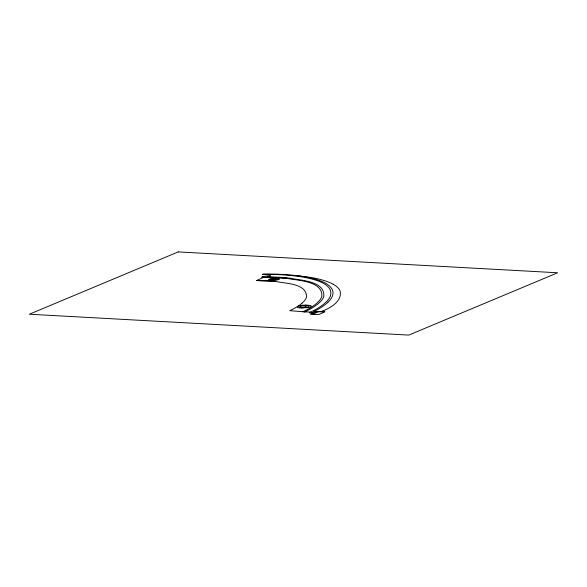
<?xml version="1.0" encoding="UTF-8"?>
<svg xmlns="http://www.w3.org/2000/svg" width="587" height="587" viewBox="0 0 587 587"><rect width="100%" height="100%" fill="white"/><g stroke="black" fill="none" stroke-linecap="round" stroke-linejoin="round"><path stroke-width="0.88" d="M318.139 311.763L322.784 311.836M327.847 302.334L330.019 300.038A233.545 44.561 -2.5 0 0 332.609 295.54C334.906 288.599 327.575 283.675 322.028 281.533C312.181 277.504 301.52 276.066 290.998 275.024A67.094 12.804 -2.5 0 0 263.343 274.041L262.565 274.4L270.247 275.479A7.396 1.409 -2.5 0 1 270.431 275.743L270.108 276.183A6.2 1.181 -2.5 0 1 269.088 276.609L267.855 276.881M301.894 303.303L303.875 301.41A181.735 34.677 -2.5 0 0 306.546 297.066C306.869 283.257 285.605 283.668 276.051 281.489A55.787 10.647 -2.5 0 0 272.346 281.151A52.713 10.06 -2.5 0 0 256.614 280.513L263.475 277.365A61.092 11.659 -2.5 0 1 287.381 278.407C297.836 280.718 322.953 280.872 321.845 296.376A209.053 39.887 -2.5 0 1 318.785 301.285L316.54 303.435A232.459 44.355 -2.5 0 1 306.84 309.797L302.767 311.836L307.676 311.983A32.065 6.119 -2.5 0 1 310.714 312.086M318.037 311.836L312.379 314.507L310.589 314.339L313.641 312.944M262.572 274.393A66.309 12.65 -2.5 0 1 291.093 275.516C298.856 276.279 306.597 277.46 314.096 279.639C321.331 281.723 333.658 286.559 330.312 296.23A236.069 45.045 -2.5 0 1 326.688 301.483L324.193 303.772A260.386 49.682 -2.5 0 1 313.671 310.582L309.298 312.768C310.31 313.869 314.874 311.734 314.067 311.462L316.877 309.98A261.655 49.924 -2.5 0 0 327.847 302.334M324.868 311.748L319.262 314.361L312.379 314.507M304.543 311.976L308.608 309.943A235.703 44.972 -2.5 0 0 318.323 303.604L320.597 301.476A213.096 40.657 -2.5 0 0 323.782 296.589C325.425 280.351 298.688 280.307 287.938 277.967A61.862 11.806 -2.5 0 0 262.705 276.851M263.475 277.365L261.905 277.218L262.697 276.859M323.562 311.528L322.997 311.543M324.097 311.822L323.525 311.836M322.52 311.543L314.067 311.462M311.668 312.952C314.126 314.148 315.894 310.971 318.132 311.675M321.104 311.47C329.344 308.894 342.947 301.204 339.99 290.682A167.794 32.014 -2.5 0 0 335.808 285.906L334.729 285.187A142.67 27.222 -2.5 0 0 333.189 284.255M299.414 307.845L307.896 307.617A7.528 1.438 -2.5 0 0 309.21 307.339L310.846 306.678A9.201 1.754 -2.5 0 0 311.22 306.143L310.89 305.739A6.009 1.145 -2.5 0 0 309.584 305.343L303.281 305.174A5.496 1.049 -2.5 0 0 300.757 305.467L299.311 305.783A8.724 1.666 -2.5 0 0 297.785 306.377L297.499 306.583A8.922 1.702 -2.5 0 0 297.36 307.126L297.836 307.478A5.679 1.086 -2.5 0 0 299.414 307.845M301.175 307.955L305.592 307.588A7.602 1.453 -2.5 0 0 306.913 307.302L308.557 306.641A9.304 1.776 -2.5 0 0 308.938 306.106L308.608 305.695A6.024 1.152 -2.5 0 0 307.309 305.299L305.255 305.123M323.063 311.271L323.393 311.293A2.972 0.565 -2.5 0 1 323.87 311.337L324.303 311.396M303.024 311.712L289.751 310.692L292.179 309.503A202.273 38.595 -2.5 0 0 301.894 303.303M269.785 280.278L272.706 280.182A4.887 0.932 -2.5 0 0 273.454 280.087L274.907 279.816A9.172 1.754 -2.5 0 0 276.345 279.405L277.145 279.045A6.552 1.247 -2.5 0 0 277.431 278.788L276.748 278.209L274.026 278.172A4.234 0.807 -2.5 0 0 273.16 278.26L271.854 278.465A8.335 1.592 -2.5 0 0 269.954 278.935A8.482 1.622 -2.5 0 0 268.78 279.471L268.56 279.72A4.395 0.836 -2.5 0 0 268.648 279.984L274.496 280.395A4.784 0.91 -2.5 0 0 275.494 280.27L276.947 279.999A9.062 1.732 -2.5 0 0 278.385 279.588L279.17 279.236A6.45 1.233 -2.5 0 0 279.493 278.898L276.301 278.157M256.614 280.513L261.296 280.909A53.175 10.148 -2.5 0 1 275.641 281.452M285.832 278.245L287.395 278.399L285.832 278.245A60.791 11.601 -2.5 0 0 261.912 277.211M294.674 275.391L310.391 277.372A95.901 18.3 -2.5 0 1 321.397 279.742L325.697 281.034A127.071 24.243 -2.5 0 1 333.167 284.255M289.494 278.128L291.013 278.297M300.148 307.052L300.023 306.994A4.769 0.91 -2.5 0 1 300.067 306.48A4.747 0.903 -2.5 0 1 301.212 306.054L301.755 305.944A2.935 0.558 -2.5 0 1 303.795 305.746L305.137 305.805A3.28 0.624 -2.5 0 1 306.12 306.069L306.289 306.209A5.063 0.969 -2.5 0 1 306.032 306.634L305.181 306.957A4.219 0.807 -2.5 0 1 304.448 307.118L301.542 307.309A3.023 0.58 -2.5 0 1 300.162 307.052M275.472 278.884L275.464 278.928A3.603 0.69 -2.5 0 1 275.2 279.17L275.017 279.251A4.953 0.947 -2.5 0 1 273.909 279.573L273.234 279.698A2.575 0.492 -2.5 0 1 272.397 279.794L270.776 279.735A2.201 0.418 -2.5 0 1 270.519 279.522L270.548 279.441A4.549 0.866 -2.5 0 1 271.297 279.06A4.52 0.866 -2.5 0 1 272.588 278.752L273.072 278.686A2.135 0.411 -2.5 0 1 274.129 278.605L275.472 278.884M178.235 251.911L29.35 314.221L408.765 335.089L557.65 272.779L178.235 251.911"/></g></svg>
